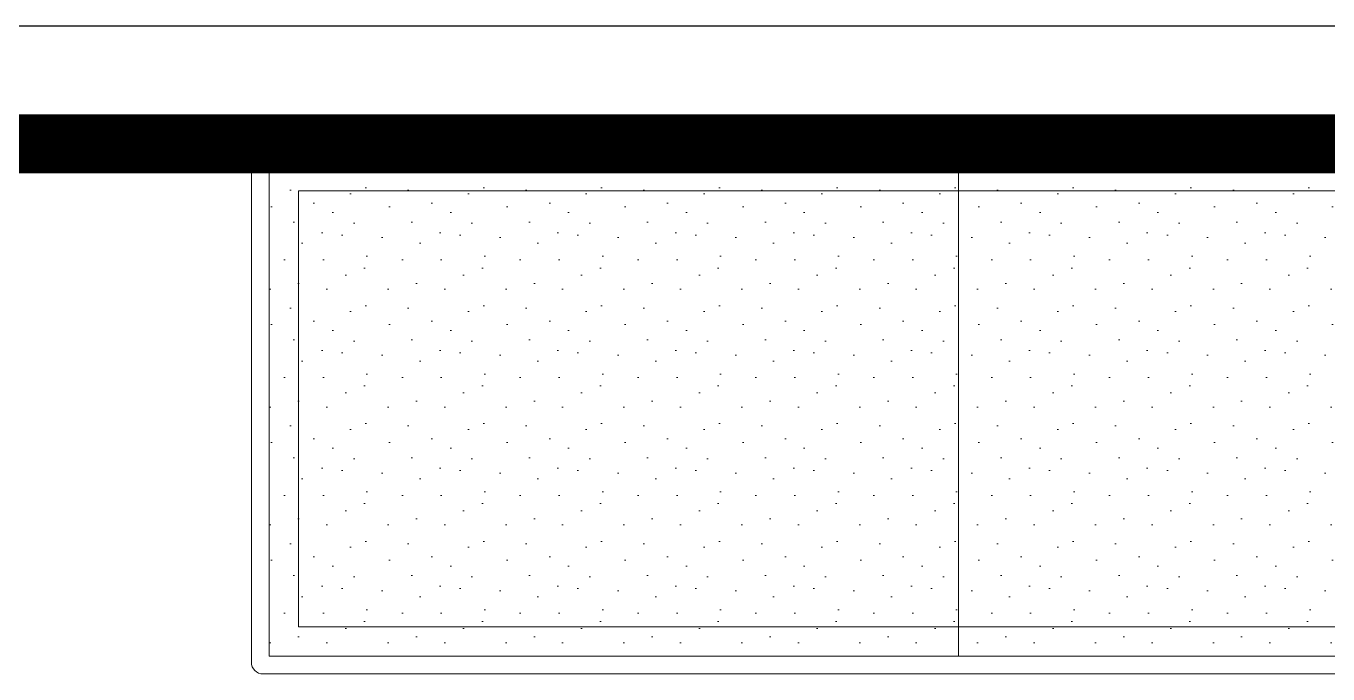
# Model space of a CAD drawing. Header units: feet. Extents: x 3163340 to 3169606, y -5539336 to -5517086.
# Drawn here: x 3163980 to 3165084, y -5525060 to -5524510 of the extents above; entities that cross this region are included whole.
import ezdxf

# ---------------------------------------------------------------- set-up
doc = ezdxf.new("R2010")
doc.units = ezdxf.units.FT
doc.header["$LTSCALE"] = 33
doc.header["$MEASUREMENT"] = 0
doc.linetypes.add('ACAD_ISO03W100', pattern=[30, 12, -18])
doc.linetypes.add('HIDDEN2', pattern=[4.7624999999999975, 3.174999999999998, -1.587499999999999])
for name, color, linetype, lineweight in [('LENS-HATCH', 251, 'Continuous', 5), ('LENS-PARTITION', 21, 'Continuous', 25), ('LK-FF&E FLOOR', 1, 'Continuous', 9), ('LK-FLUTTED FINISH', 20, 'Continuous', 30), ('LN-ELEVATION-2', 103, 'Continuous', 20), ('LN-ELEVATION-5', 167, 'Continuous', 5)]:
    doc.layers.add(name, color=color, linetype=linetype, lineweight=lineweight)

# ---------------------------------------------------------------- blocks, each defined once
blk = doc.blocks.new('2 seater bench')
at = {"layer": 'LENS-HATCH', "lineweight": 0}
h = blk.add_hatch(dxfattribs=at)
h.set_pattern_fill('STIP1', color=177, scale=100, angle=269.9999999999999, pattern_type=2)
h.set_pattern_definition([(270, (6617251.078707985, -170421.6063060569), (100, -1.516e-13), [0, -100]), (270, (6617235.078707984, -170433.6063060569), (100, -1.516e-13), [0, -100]), (270, (6617211.078707985, -170428.6063060569), (100, -1.516e-13), [0, -100]), (270, (6617188.078707985, -170463.6063060569), (100, -1.516e-13), [0, -100]), (270, (6617224.078707985, -170460.6063060569), (100, -1.516e-13), [0, -100]), (270, (6617248.078707985, -170487.6063060569), (100, -1.516e-13), [0, -100]), (270, (6617255.078707985, -170452.6063060569), (100, -1.516e-13), [0, -100]), (270, (6617214.078707985, -170494.6063060569), (100, -1.516e-13), [0, -100]), (270, (6617182.078707985, -170489.6063060569), (100, -1.516e-13), [0, -100]), (270, (6617167.078707985, -170415.6063060568), (100, -1.516e-13), [0, -100]), (270, (6617187.078707985, -170433.6063060569), (100, -1.516e-13), [0, -100]), (270, (6617168.078707984, -170447.6063060569), (100, -1.516e-13), [0, -100]), (270, (6617232.078707985, -170508.6063060569), (100, -1.516e-13), [0, -100]), (270, (6617207.078707984, -170476.6063060568), (100, -1.516e-13), [0, -100]), (270, (6617240.078707984, -170468.6063060569), (100, -1.516e-13), [0, -100]), (270, (6617231.078707984, -170485.6063060569), (100, -1.516e-13), [0, -100]), (270, (6617204.078707985, -170449.6063060568), (100, -1.516e-13), [0, -100]), (270, (6617258.078707984, -170477.6063060569), (100, -1.516e-13), [0, -100]), (270, (6617199.078707984, -170508.6063060569), (100, -1.516e-13), [0, -100]), (270, (6617169.078707985, -170505.6063060569), (100, -1.516e-13), [0, -100])])
h.paths.add_polyline_path([(585, 210), (0, 210), (0, -210), (585, -210)])
h.paths.add_polyline_path([(0, 245), (0, -210)])
h.paths.add_polyline_path([(-585, 210), (0, 210), (0, -210), (-585, -210)])
at = {"layer": 'LN-ELEVATION-2', "ltscale": 0.5}
for points in [[(-585, 210), (0, 210), (0, -210), (-585, -210)], [(585.0000000009313, 210), (0, 210), (0, -210), (585.0000000009313, -210)]]:
    blk.add_lwpolyline(points, close=True, dxfattribs=at)
at = {"layer": 'LN-ELEVATION-5', "ltscale": 0.5}
blk.add_lwpolyline([(590, 225), (-590, 225, 0.4142135623730951), (-600, 215), (-600, -215, 0.4142135623730951), (-590, -225), (590, -225, 0.4142135623730951), (600, -215), (600, 215, 0.4142135623730951)], format="xyb", close=True, dxfattribs=at)
blk.add_lwpolyline([(585, 210), (-585, 210), (-585, -210), (585, -210)], close=True, dxfattribs=at)
at = {"layer": 'LN-ELEVATION-5', "linetype": 'HIDDEN2', "ltscale": 11}
blk.add_lwpolyline([(-560, 185), (560.0000000009313, 185), (560.0000000009313, -185), (-560, -185)], close=True, dxfattribs=at)

msp = doc.modelspace()

# ---------------------------------------------------------------- linework, layer by layer
at = {"layer": 'LENS-PARTITION'}
msp.add_lwpolyline([(3166556.533487211, -5524510.116859814), (3163614.533487211, -5524510.116859814), (3163614.533487211, -5524610.116859816), (3166556.533487211, -5524610.116859816)], close=True, dxfattribs=at)
at = {"layer": 'LK-FLUTTED FINISH', "linetype": 'ACAD_ISO03W100', "ltscale": 0.05, "const_width": 50}
msp.add_lwpolyline([(3163614.533487211, -5524610.116859816), (3168956.533487211, -5524610.116859816)], dxfattribs=at)

# ---------------------------------------------------------------- block references
at = {"layer": 'LK-FF&E FLOOR'}
msp.add_blockref('2 seater bench', (3164771.080251782, -5524835.116859815), dxfattribs=at)

doc.saveas('drawing.dxf')
